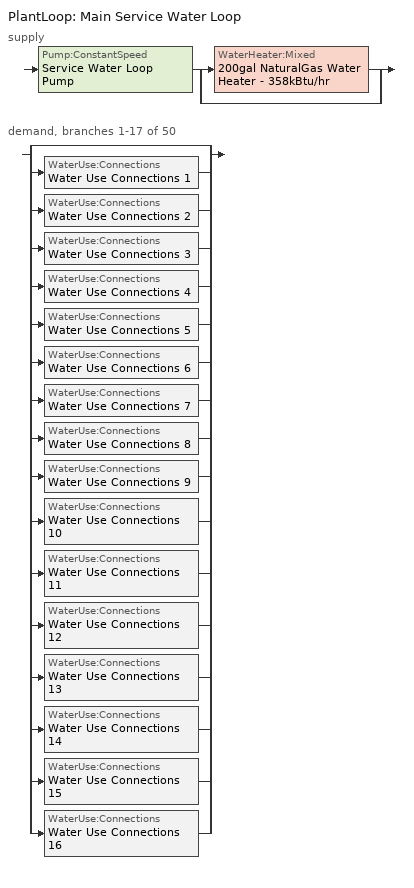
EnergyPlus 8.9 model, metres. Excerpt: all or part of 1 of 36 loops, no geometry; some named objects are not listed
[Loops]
PlantLoop 'Main Service Water Loop'
 supply: Pump:ConstantSpeed 'Service Water Loop Pump' > split
  | WaterHeater:Mixed '200gal NaturalGas Water Heater - 358kBtu/hr'
  | bypass
 demand, branches 1-17 of 50: split
  | bypass
  | WaterUse:Connections 'Water Use Connections 1'
  | WaterUse:Connections 'Water Use Connections 2'
  | WaterUse:Connections 'Water Use Connections 3'
  | WaterUse:Connections 'Water Use Connections 4'
  | WaterUse:Connections 'Water Use Connections 5'
  | WaterUse:Connections 'Water Use Connections 6'
  | WaterUse:Connections 'Water Use Connections 7'
  | WaterUse:Connections 'Water Use Connections 8'
  | WaterUse:Connections 'Water Use Connections 9'
  | WaterUse:Connections 'Water Use Connections 10'
  | WaterUse:Connections 'Water Use Connections 11'
  | WaterUse:Connections 'Water Use Connections 12'
  | WaterUse:Connections 'Water Use Connections 13'
  | WaterUse:Connections 'Water Use Connections 14'
  | WaterUse:Connections 'Water Use Connections 15'
  | WaterUse:Connections 'Water Use Connections 16'
[SetpointManager:Scheduled]
Service hot water setpoint manager: Control Variable=Temperature; Schedule=Service Water Loop Temp - 140F
[PlantLoop]
Main Service Water Loop: Fluid Type=Water; Plant Equipment Operation Scheme=Main Service Water Loop Operation Schemes; Maximum Loop Temperature {C}=60; Minimum Loop Temperature {C}=10; Maximum Loop Flow Rate {m3/s}=Autosize; Minimum Loop Flow Rate {m3/s}=0; Plant Loop Volume {m3}=Autocalculate; Load Distribution Scheme=Optimal; Plant Loop Demand Calculation Scheme=SingleSetpoint
[Sizing:Plant]
Main Service Water Loop: Loop Type=Heating; Design Loop Exit Temperature {C}=60; Loop Design Temperature Difference {deltaC}=5; Sizing Option=NonCoincident; Zone Timesteps in Averaging Window=1; Coincident Sizing Factor Mode=None
[Pump:ConstantSpeed]
Service Water Loop Pump: Design Flow Rate {m3/s}=Autosize; Design Pump Head {Pa}=148033; Design Power Consumption {W}=Autosize; Motor Efficiency=0.9; Fraction of Motor Inefficiencies to Fluid Stream=0; Pump Control Type=Intermittent; Design Power Sizing Method=PowerPerFlowPerPressure; Design Electric Power per Unit Flow Rate {W/(m3/s)}=348701.1; Design Shaft Power per Unit Flow Rate per Unit Head=1.28205
[PlantEquipmentOperationSchemes]
Main Service Water Loop Operation Schemes: Control Scheme Object Type 1=PlantEquipmentOperation:HeatingLoad; Control Scheme Name 1=Main Service Water Loop Heating Operation Scheme; Control Scheme Schedule Name 1=Always On Discrete
[PlantEquipmentList]
Main Service Water Loop Heating Equipment List: WaterHeater:Mixed, 200gal NaturalGas Water Heater - 358kBtu/hr
[PlantEquipmentOperation:HeatingLoad]
Main Service Water Loop Heating Operation Scheme: Load Range Lower Limit 1 {W}=0; Load Range Upper Limit 1 {W}=1000000000; Range Equipment List Name 1=Main Service Water Loop Heating Equipment List
[WaterHeater:Mixed]
200gal NaturalGas Water Heater - 358kBtu/hr: Tank Volume {m3}=0.755484; Setpoint Temperature Schedule=Service Water Loop Temp - 140F; Deadband Temperature Difference {deltaC}=2; Maximum Temperature Limit {C}=82.2222; Heater Control Type=Cycle; Heater Maximum Capacity {W}=104905; Heater Ignition Minimum Flow Rate {m3/s}=0; Heater Ignition Delay {s}=0; Heater Fuel Type=NaturalGas; Heater Thermal Efficiency=0.8; Off Cycle Parasitic Fuel Consumption Rate {W}=20; Off Cycle Parasitic Fuel Type=NaturalGas; Off Cycle Parasitic Heat Fraction to Tank=0.8; On Cycle Parasitic Fuel Consumption Rate {W}=0; On Cycle Parasitic Fuel Type=NaturalGas; On Cycle Parasitic Heat Fraction to Tank=0; Ambient Temperature Indicator=Schedule; Ambient Temperature Schedule=Water Heater Ambient Temp Schedule - 70F; Off Cycle Loss Coefficient to Ambient Temperature {W/K}=6; Off Cycle Loss Fraction to Zone=1; On Cycle Loss Coefficient to Ambient Temperature {W/K}=6; On Cycle Loss Fraction to Zone=1; Use Side Effectiveness=1; Source Side Effectiveness=1; Use Side Design Flow Rate {m3/s}=Autosize; Source Side Design Flow Rate {m3/s}=Autosize; Indirect Water Heating Recovery Time {hr}=1.5; Source Side Flow Control Mode=IndirectHeatPrimarySetpoint
[WaterUse:Connections]
Name | Water Use Equipment Name 1
Water Use Connections 1 | Employeeloungeflr1 Service Water Use 0.02gal/min
Water Use Connections 2 | Exercisecenterflr1 Service Water Use 0.05gal/min
Water Use Connections 3 | Frontloungeflr1 Service Water Use 0.04gal/min
Water Use Connections 4 | Frontofficeflr1 Service Water Use 0.05gal/min
Water Use Connections 5 | Frontstorageflr1 Service Water Use 0.0gal/min
Water Use Connections 6 | Frontstorageflr2 Service Water Use 0.0gal/min
Water Use Connections 7 | Frontstorageflr3 Service Water Use 0.0gal/min
Water Use Connections 8 | Frontstorageflr4 Service Water Use 0.0gal/min
Water Use Connections 9 | Guestroom101 Service Water Use 0.07gal/min
Water Use Connections 10 | Guestroom102 Service Water Use 0.07gal/min
Water Use Connections 11 | Guestroom103 Service Water Use 0.07gal/min
Water Use Connections 12 | Guestroom104 Service Water Use 0.07gal/min
Water Use Connections 13 | Guestroom105 Service Water Use 0.07gal/min
Water Use Connections 14 | Guestroom201 Service Water Use 0.07gal/min
Water Use Connections 15 | Guestroom202_205 Service Water Use 0.26gal/min
Water Use Connections 16 | Guestroom206_208 Service Water Use 0.21gal/min
[WaterUse:Equipment]
Name | Peak Flow Rate {m3/s} | Flow Rate Fraction Schedule | Target Temperature Schedule | Zone | Sensible Fraction Schedule | Latent Fraction Schedule
Employeeloungeflr1 Service Water Use 0.02gal/min | 1.03916e-06 | NECB-B-Service Water Heating | Schedule Ruleset 5 | Sp-EmployeeLoungeFlr1 Sys-3 Flr-1 Sch-B HPlcmt-north ZN | Schedule Ruleset 3 | Schedule Ruleset 4
Exercisecenterflr1 Service Water Use 0.05gal/min | 3.11749e-06 | NECB-B-Service Water Heating | Schedule Ruleset 8 | Sp-ExerciseCenterFlr1 Sys-6 Flr-1 Sch-B HPlcmt-north ZN | Schedule Ruleset 6 | Schedule Ruleset 7
Frontloungeflr1 Service Water Use 0.04gal/min | 2.59809e-06 | NECB-H-Service Water Heating | Schedule Ruleset 11 | Sp-FrontLoungeFlr1 Sys-3 Flr-1 Sch-H HPlcmt-south ZN | Schedule Ruleset 9 | Schedule Ruleset 10
Frontofficeflr1 Service Water Use 0.05gal/min | 3.11749e-06 | NECB-A-Service Water Heating | Schedule Ruleset 14 | Sp-FrontOfficeFlr1 Sys-6 Flr-1 Sch-A HPlcmt-north ZN | Schedule Ruleset 12 | Schedule Ruleset 13
Frontstorageflr1 Service Water Use 0.0gal/min | 1.99839e-07 | NECB-F-Service Water Heating | Schedule Ruleset 17 | Sp-FrontStorageFlr1 Sys-4 Flr-1 Sch-F HPlcmt-north ZN | Schedule Ruleset 15 | Schedule Ruleset 16
Frontstorageflr2 Service Water Use 0.0gal/min | 1.99839e-07 | NECB-F-Service Water Heating | Schedule Ruleset 20 | Sp-FrontStorageFlr2 Sys-4 Flr-2 Sch-F HPlcmt-north ZN | Schedule Ruleset 18 | Schedule Ruleset 19
Frontstorageflr3 Service Water Use 0.0gal/min | 1.99839e-07 | NECB-F-Service Water Heating | Schedule Ruleset 23 | Sp-FrontStorageFlr3 Sys-4 Flr-3 Sch-F HPlcmt-north ZN | Schedule Ruleset 21 | Schedule Ruleset 22
Frontstorageflr4 Service Water Use 0.0gal/min | 1.99839e-07 | NECB-F-Service Water Heating | Schedule Ruleset 26 | Sp-FrontStorageFlr4 Sys-4 Flr-4 Sch-F HPlcmt-north ZN | Schedule Ruleset 24 | Schedule Ruleset 25
Guestroom101 Service Water Use 0.07gal/min | 4.15695e-06 | NECB-F-Service Water Heating | Schedule Ruleset 29 | Sp-GuestRoom101 Sys-1 Flr-1 Sch-F HPlcmt-south ZN | Schedule Ruleset 27 | Schedule Ruleset 28
Guestroom102 Service Water Use 0.07gal/min | 4.15695e-06 | NECB-F-Service Water Heating | Schedule Ruleset 32 | Sp-GuestRoom102 Sys-1 Flr-1 Sch-F HPlcmt-south ZN | Schedule Ruleset 30 | Schedule Ruleset 31
Guestroom103 Service Water Use 0.07gal/min | 4.15695e-06 | NECB-F-Service Water Heating | Schedule Ruleset 35 | Sp-GuestRoom103 Sys-1 Flr-1 Sch-F HPlcmt-south ZN | Schedule Ruleset 33 | Schedule Ruleset 34
Guestroom104 Service Water Use 0.07gal/min | 4.15665e-06 | NECB-F-Service Water Heating | Schedule Ruleset 38 | Sp-GuestRoom104 Sys-1 Flr-1 Sch-F HPlcmt-north ZN | Schedule Ruleset 36 | Schedule Ruleset 37
Guestroom105 Service Water Use 0.07gal/min | 4.15665e-06 | NECB-F-Service Water Heating | Schedule Ruleset 41 | Sp-GuestRoom105 Sys-1 Flr-1 Sch-F HPlcmt-north ZN | Schedule Ruleset 39 | Schedule Ruleset 40
Guestroom201 Service Water Use 0.07gal/min | 4.15695e-06 | NECB-F-Service Water Heating | Schedule Ruleset 44 | Sp-GuestRoom201 Sys-1 Flr-2 Sch-F HPlcmt-west ZN | Schedule Ruleset 42 | Schedule Ruleset 43
Guestroom202_205 Service Water Use 0.26gal/min | 1.66278e-05 | NECB-F-Service Water Heating | Schedule Ruleset 47 | Sp-GuestRoom202_205 Sys-1 Flr-2 Sch-F HPlcmt-south ZN | Schedule Ruleset 45 | Schedule Ruleset 46
Guestroom206_208 Service Water Use 0.21gal/min | 1.34301e-05 | NECB-F-Service Water Heating | Schedule Ruleset 50 | Sp-GuestRoom206_208 Sys-1 Flr-2 Sch-F HPlcmt-south ZN | Schedule Ruleset 48 | Schedule Ruleset 49
[Schedule:Day:Interval]
NECB-A-Service Water Heating Default; NECB-A-Service Water Heating Default|Wkdy Day: No, 07:00, 0.05, 08:00, 0.1, 10:00, 0.5, 16:00, 0.9, 17:00, 0.7, 18:00, 0.5, 19:00, 0.3, 22:00, 0.2, 24:00, 0.05
NECB-A-Service Water Heating Sat Day; NECB-A-Service Water Heating Sun|Hol Day; Schedule Day 12; Schedule Day 15; Schedule Day 18; Schedule Day 21; Schedule Day 24; Schedule Day 27; Schedule Day 30; Schedule Day 33; Schedule Day 36; Schedule Day 39; Schedule Day 42; Schedule Day 45; Schedule Day 48; Schedule Day 51; Schedule Day 54; Schedule Day 9: No, 24:00, 0.05
NECB-B-Service Water Heating Default; NECB-B-Service Water Heating Default|Wkdy Day: No, 01:00, 0.6, 02:00, 0.5, 09:00, 0.05, 11:00, 0.7, 12:00, 0.4, 13:00, 0.5, 15:00, 0.6, 16:00, 0.4, 18:00, 0.3, 19:00, 0.4, 20:00, 0.5, 22:00, 0.8, 24:00, 0.9
NECB-B-Service Water Heating Sat Day: No, 01:00, 0.7, 02:00, 0.6, 09:00, 0.05, 11:00, 0.7, 12:00, 0.4, 13:00, 0.5, 15:00, 0.6, 16:00, 0.4, 18:00, 0.3, 19:00, 0.4, 20:00, 0.5, 22:00, 0.8, 24:00, 0.9
NECB-B-Service Water Heating Sun|Hol Day: No, 01:00, 0.5, 02:00, 0.6, 09:00, 0.05, 11:00, 0.7, 12:00, 0.4, 13:00, 0.5, 15:00, 0.6, 16:00, 0.4, 18:00, 0.3, 19:00, 0.4, 20:00, 0.5, 22:00, 0.8, 24:00, 0.5
NECB-F-Service Water Heating Default; NECB-F-Service Water Heating Default|Wkdy Day; NECB-F-Service Water Heating Sat Day; NECB-F-Service Water Heating Sun|Hol Day: No, 01:00, 0.35, 02:00, 0.21, 03:00, 0.14, 05:00, 0.07, 06:00, 0.14, 07:00, 0.28, 08:00, 0.42, 09:00, 0.63, 10:00, 0.49, 12:00, 0.35, 13:00, 0.28, 14:00, 0.35, 15:00, 0.28, 19:00, 0.21, 20:00, 0.35, 24:00, 0.49
NECB-H-Service Water Heating Default; NECB-H-Service Water Heating Default|Wkdy Day; NECB-H-Service Water Heating Sat Day; NECB-H-Service Water Heating Sun|Hol Day: No, 24:00, 0.9
Schedule Day 10; Schedule Day 13; Schedule Day 16; Schedule Day 19; Schedule Day 22; Schedule Day 25; Schedule Day 28; Schedule Day 31; Schedule Day 34; Schedule Day 37; Schedule Day 40; Schedule Day 43; Schedule Day 46; Schedule Day 49; Schedule Day 52; Schedule Day 55; Service Water Loop Temp - 140F Default: No, 24:00, 60
Schedule Day 11; Schedule Day 14; Schedule Day 17; Schedule Day 20; Schedule Day 23; Schedule Day 26; Schedule Day 29; Schedule Day 32; Schedule Day 35; Schedule Day 38; Schedule Day 41; Schedule Day 44; Schedule Day 47; Schedule Day 50; Schedule Day 53; Schedule Day 8: No, 24:00, 0.2
Water Heater Ambient Temp Schedule - 70F Default: No, 24:00, 21.1111
[Schedule:Week:Daily]
NECB-A-Service Water Heating Week Rule - Jan1-Dec31: NECB-A-Service Water Heating Sun|Hol Day, NECB-A-Service Water Heating Default|Wkdy Day, NECB-A-Service Water Heating Default|Wkdy Day, NECB-A-Service Water Heating Default|Wkdy Day, NECB-A-Service Water Heating Default|Wkdy Day, NECB-A-Service Water Heating Default|Wkdy Day, NECB-A-Service Water Heating Sat Day, NECB-A-Service Water Heating Default, NECB-A-Service Water Heating Default, NECB-A-Service Water Heating Default, NECB-A-Service Water Heating Default, NECB-A-Service Water Heating Default
NECB-B-Service Water Heating Week Rule - Jan1-Dec31: NECB-B-Service Water Heating Sun|Hol Day, NECB-B-Service Water Heating Default|Wkdy Day, NECB-B-Service Water Heating Default|Wkdy Day, NECB-B-Service Water Heating Default|Wkdy Day, NECB-B-Service Water Heating Default|Wkdy Day, NECB-B-Service Water Heating Default|Wkdy Day, NECB-B-Service Water Heating Sat Day, NECB-B-Service Water Heating Default, NECB-B-Service Water Heating Default, NECB-B-Service Water Heating Default, NECB-B-Service Water Heating Default, NECB-B-Service Water Heating Default
NECB-F-Service Water Heating Week Rule - Jan1-Dec31: NECB-F-Service Water Heating Sun|Hol Day, NECB-F-Service Water Heating Default|Wkdy Day, NECB-F-Service Water Heating Default|Wkdy Day, NECB-F-Service Water Heating Default|Wkdy Day, NECB-F-Service Water Heating Default|Wkdy Day, NECB-F-Service Water Heating Default|Wkdy Day, NECB-F-Service Water Heating Sat Day, NECB-F-Service Water Heating Default, NECB-F-Service Water Heating Default, NECB-F-Service Water Heating Default, NECB-F-Service Water Heating Default, NECB-F-Service Water Heating Default
NECB-H-Service Water Heating Week Rule - Jan1-Dec31: NECB-H-Service Water Heating Sun|Hol Day, NECB-H-Service Water Heating Default|Wkdy Day, NECB-H-Service Water Heating Default|Wkdy Day, NECB-H-Service Water Heating Default|Wkdy Day, NECB-H-Service Water Heating Default|Wkdy Day, NECB-H-Service Water Heating Default|Wkdy Day, NECB-H-Service Water Heating Sat Day, NECB-H-Service Water Heating Default, NECB-H-Service Water Heating Default, NECB-H-Service Water Heating Default, NECB-H-Service Water Heating Default, NECB-H-Service Water Heating Default
Schedule Ruleset 10 Week Rule - Jan1-Dec31: Schedule Day 15, Schedule Day 15, Schedule Day 15, Schedule Day 15, Schedule Day 15, Schedule Day 15, Schedule Day 15, Schedule Day 15, Schedule Day 15, Schedule Day 15, Schedule Day 15, Schedule Day 15
Schedule Ruleset 11 Week Rule - Jan1-Dec31: Schedule Day 16, Schedule Day 16, Schedule Day 16, Schedule Day 16, Schedule Day 16, Schedule Day 16, Schedule Day 16, Schedule Day 16, Schedule Day 16, Schedule Day 16, Schedule Day 16, Schedule Day 16
Schedule Ruleset 12 Week Rule - Jan1-Dec31: Schedule Day 17, Schedule Day 17, Schedule Day 17, Schedule Day 17, Schedule Day 17, Schedule Day 17, Schedule Day 17, Schedule Day 17, Schedule Day 17, Schedule Day 17, Schedule Day 17, Schedule Day 17
Schedule Ruleset 13 Week Rule - Jan1-Dec31: Schedule Day 18, Schedule Day 18, Schedule Day 18, Schedule Day 18, Schedule Day 18, Schedule Day 18, Schedule Day 18, Schedule Day 18, Schedule Day 18, Schedule Day 18, Schedule Day 18, Schedule Day 18
Schedule Ruleset 14 Week Rule - Jan1-Dec31: Schedule Day 19, Schedule Day 19, Schedule Day 19, Schedule Day 19, Schedule Day 19, Schedule Day 19, Schedule Day 19, Schedule Day 19, Schedule Day 19, Schedule Day 19, Schedule Day 19, Schedule Day 19
Schedule Ruleset 15 Week Rule - Jan1-Dec31: Schedule Day 20, Schedule Day 20, Schedule Day 20, Schedule Day 20, Schedule Day 20, Schedule Day 20, Schedule Day 20, Schedule Day 20, Schedule Day 20, Schedule Day 20, Schedule Day 20, Schedule Day 20
Schedule Ruleset 16 Week Rule - Jan1-Dec31: Schedule Day 21, Schedule Day 21, Schedule Day 21, Schedule Day 21, Schedule Day 21, Schedule Day 21, Schedule Day 21, Schedule Day 21, Schedule Day 21, Schedule Day 21, Schedule Day 21, Schedule Day 21
Schedule Ruleset 17 Week Rule - Jan1-Dec31: Schedule Day 22, Schedule Day 22, Schedule Day 22, Schedule Day 22, Schedule Day 22, Schedule Day 22, Schedule Day 22, Schedule Day 22, Schedule Day 22, Schedule Day 22, Schedule Day 22, Schedule Day 22
Schedule Ruleset 18 Week Rule - Jan1-Dec31: Schedule Day 23, Schedule Day 23, Schedule Day 23, Schedule Day 23, Schedule Day 23, Schedule Day 23, Schedule Day 23, Schedule Day 23, Schedule Day 23, Schedule Day 23, Schedule Day 23, Schedule Day 23
Schedule Ruleset 19 Week Rule - Jan1-Dec31: Schedule Day 24, Schedule Day 24, Schedule Day 24, Schedule Day 24, Schedule Day 24, Schedule Day 24, Schedule Day 24, Schedule Day 24, Schedule Day 24, Schedule Day 24, Schedule Day 24, Schedule Day 24
Schedule Ruleset 20 Week Rule - Jan1-Dec31: Schedule Day 25, Schedule Day 25, Schedule Day 25, Schedule Day 25, Schedule Day 25, Schedule Day 25, Schedule Day 25, Schedule Day 25, Schedule Day 25, Schedule Day 25, Schedule Day 25, Schedule Day 25
Schedule Ruleset 21 Week Rule - Jan1-Dec31: Schedule Day 26, Schedule Day 26, Schedule Day 26, Schedule Day 26, Schedule Day 26, Schedule Day 26, Schedule Day 26, Schedule Day 26, Schedule Day 26, Schedule Day 26, Schedule Day 26, Schedule Day 26
Schedule Ruleset 22 Week Rule - Jan1-Dec31: Schedule Day 27, Schedule Day 27, Schedule Day 27, Schedule Day 27, Schedule Day 27, Schedule Day 27, Schedule Day 27, Schedule Day 27, Schedule Day 27, Schedule Day 27, Schedule Day 27, Schedule Day 27
Schedule Ruleset 23 Week Rule - Jan1-Dec31: Schedule Day 28, Schedule Day 28, Schedule Day 28, Schedule Day 28, Schedule Day 28, Schedule Day 28, Schedule Day 28, Schedule Day 28, Schedule Day 28, Schedule Day 28, Schedule Day 28, Schedule Day 28
Schedule Ruleset 24 Week Rule - Jan1-Dec31: Schedule Day 29, Schedule Day 29, Schedule Day 29, Schedule Day 29, Schedule Day 29, Schedule Day 29, Schedule Day 29, Schedule Day 29, Schedule Day 29, Schedule Day 29, Schedule Day 29, Schedule Day 29
Schedule Ruleset 25 Week Rule - Jan1-Dec31: Schedule Day 30, Schedule Day 30, Schedule Day 30, Schedule Day 30, Schedule Day 30, Schedule Day 30, Schedule Day 30, Schedule Day 30, Schedule Day 30, Schedule Day 30, Schedule Day 30, Schedule Day 30
Schedule Ruleset 26 Week Rule - Jan1-Dec31: Schedule Day 31, Schedule Day 31, Schedule Day 31, Schedule Day 31, Schedule Day 31, Schedule Day 31, Schedule Day 31, Schedule Day 31, Schedule Day 31, Schedule Day 31, Schedule Day 31, Schedule Day 31
Schedule Ruleset 27 Week Rule - Jan1-Dec31: Schedule Day 32, Schedule Day 32, Schedule Day 32, Schedule Day 32, Schedule Day 32, Schedule Day 32, Schedule Day 32, Schedule Day 32, Schedule Day 32, Schedule Day 32, Schedule Day 32, Schedule Day 32
Schedule Ruleset 28 Week Rule - Jan1-Dec31: Schedule Day 33, Schedule Day 33, Schedule Day 33, Schedule Day 33, Schedule Day 33, Schedule Day 33, Schedule Day 33, Schedule Day 33, Schedule Day 33, Schedule Day 33, Schedule Day 33, Schedule Day 33
Schedule Ruleset 29 Week Rule - Jan1-Dec31: Schedule Day 34, Schedule Day 34, Schedule Day 34, Schedule Day 34, Schedule Day 34, Schedule Day 34, Schedule Day 34, Schedule Day 34, Schedule Day 34, Schedule Day 34, Schedule Day 34, Schedule Day 34
Schedule Ruleset 3 Week Rule - Jan1-Dec31: Schedule Day 8, Schedule Day 8, Schedule Day 8, Schedule Day 8, Schedule Day 8, Schedule Day 8, Schedule Day 8, Schedule Day 8, Schedule Day 8, Schedule Day 8, Schedule Day 8, Schedule Day 8
Schedule Ruleset 30 Week Rule - Jan1-Dec31: Schedule Day 35, Schedule Day 35, Schedule Day 35, Schedule Day 35, Schedule Day 35, Schedule Day 35, Schedule Day 35, Schedule Day 35, Schedule Day 35, Schedule Day 35, Schedule Day 35, Schedule Day 35
Schedule Ruleset 31 Week Rule - Jan1-Dec31: Schedule Day 36, Schedule Day 36, Schedule Day 36, Schedule Day 36, Schedule Day 36, Schedule Day 36, Schedule Day 36, Schedule Day 36, Schedule Day 36, Schedule Day 36, Schedule Day 36, Schedule Day 36
Schedule Ruleset 32 Week Rule - Jan1-Dec31: Schedule Day 37, Schedule Day 37, Schedule Day 37, Schedule Day 37, Schedule Day 37, Schedule Day 37, Schedule Day 37, Schedule Day 37, Schedule Day 37, Schedule Day 37, Schedule Day 37, Schedule Day 37
Schedule Ruleset 33 Week Rule - Jan1-Dec31: Schedule Day 38, Schedule Day 38, Schedule Day 38, Schedule Day 38, Schedule Day 38, Schedule Day 38, Schedule Day 38, Schedule Day 38, Schedule Day 38, Schedule Day 38, Schedule Day 38, Schedule Day 38
Schedule Ruleset 34 Week Rule - Jan1-Dec31: Schedule Day 39, Schedule Day 39, Schedule Day 39, Schedule Day 39, Schedule Day 39, Schedule Day 39, Schedule Day 39, Schedule Day 39, Schedule Day 39, Schedule Day 39, Schedule Day 39, Schedule Day 39
Schedule Ruleset 35 Week Rule - Jan1-Dec31: Schedule Day 40, Schedule Day 40, Schedule Day 40, Schedule Day 40, Schedule Day 40, Schedule Day 40, Schedule Day 40, Schedule Day 40, Schedule Day 40, Schedule Day 40, Schedule Day 40, Schedule Day 40
Schedule Ruleset 36 Week Rule - Jan1-Dec31: Schedule Day 41, Schedule Day 41, Schedule Day 41, Schedule Day 41, Schedule Day 41, Schedule Day 41, Schedule Day 41, Schedule Day 41, Schedule Day 41, Schedule Day 41, Schedule Day 41, Schedule Day 41
Schedule Ruleset 37 Week Rule - Jan1-Dec31: Schedule Day 42, Schedule Day 42, Schedule Day 42, Schedule Day 42, Schedule Day 42, Schedule Day 42, Schedule Day 42, Schedule Day 42, Schedule Day 42, Schedule Day 42, Schedule Day 42, Schedule Day 42
Schedule Ruleset 38 Week Rule - Jan1-Dec31: Schedule Day 43, Schedule Day 43, Schedule Day 43, Schedule Day 43, Schedule Day 43, Schedule Day 43, Schedule Day 43, Schedule Day 43, Schedule Day 43, Schedule Day 43, Schedule Day 43, Schedule Day 43
Schedule Ruleset 39 Week Rule - Jan1-Dec31: Schedule Day 44, Schedule Day 44, Schedule Day 44, Schedule Day 44, Schedule Day 44, Schedule Day 44, Schedule Day 44, Schedule Day 44, Schedule Day 44, Schedule Day 44, Schedule Day 44, Schedule Day 44
Schedule Ruleset 4 Week Rule - Jan1-Dec31: Schedule Day 9, Schedule Day 9, Schedule Day 9, Schedule Day 9, Schedule Day 9, Schedule Day 9, Schedule Day 9, Schedule Day 9, Schedule Day 9, Schedule Day 9, Schedule Day 9, Schedule Day 9
Schedule Ruleset 40 Week Rule - Jan1-Dec31: Schedule Day 45, Schedule Day 45, Schedule Day 45, Schedule Day 45, Schedule Day 45, Schedule Day 45, Schedule Day 45, Schedule Day 45, Schedule Day 45, Schedule Day 45, Schedule Day 45, Schedule Day 45
Schedule Ruleset 41 Week Rule - Jan1-Dec31: Schedule Day 46, Schedule Day 46, Schedule Day 46, Schedule Day 46, Schedule Day 46, Schedule Day 46, Schedule Day 46, Schedule Day 46, Schedule Day 46, Schedule Day 46, Schedule Day 46, Schedule Day 46
Schedule Ruleset 42 Week Rule - Jan1-Dec31: Schedule Day 47, Schedule Day 47, Schedule Day 47, Schedule Day 47, Schedule Day 47, Schedule Day 47, Schedule Day 47, Schedule Day 47, Schedule Day 47, Schedule Day 47, Schedule Day 47, Schedule Day 47
Schedule Ruleset 43 Week Rule - Jan1-Dec31: Schedule Day 48, Schedule Day 48, Schedule Day 48, Schedule Day 48, Schedule Day 48, Schedule Day 48, Schedule Day 48, Schedule Day 48, Schedule Day 48, Schedule Day 48, Schedule Day 48, Schedule Day 48
Schedule Ruleset 44 Week Rule - Jan1-Dec31: Schedule Day 49, Schedule Day 49, Schedule Day 49, Schedule Day 49, Schedule Day 49, Schedule Day 49, Schedule Day 49, Schedule Day 49, Schedule Day 49, Schedule Day 49, Schedule Day 49, Schedule Day 49
Schedule Ruleset 45 Week Rule - Jan1-Dec31: Schedule Day 50, Schedule Day 50, Schedule Day 50, Schedule Day 50, Schedule Day 50, Schedule Day 50, Schedule Day 50, Schedule Day 50, Schedule Day 50, Schedule Day 50, Schedule Day 50, Schedule Day 50
Schedule Ruleset 46 Week Rule - Jan1-Dec31: Schedule Day 51, Schedule Day 51, Schedule Day 51, Schedule Day 51, Schedule Day 51, Schedule Day 51, Schedule Day 51, Schedule Day 51, Schedule Day 51, Schedule Day 51, Schedule Day 51, Schedule Day 51
Schedule Ruleset 47 Week Rule - Jan1-Dec31: Schedule Day 52, Schedule Day 52, Schedule Day 52, Schedule Day 52, Schedule Day 52, Schedule Day 52, Schedule Day 52, Schedule Day 52, Schedule Day 52, Schedule Day 52, Schedule Day 52, Schedule Day 52
Schedule Ruleset 48 Week Rule - Jan1-Dec31: Schedule Day 53, Schedule Day 53, Schedule Day 53, Schedule Day 53, Schedule Day 53, Schedule Day 53, Schedule Day 53, Schedule Day 53, Schedule Day 53, Schedule Day 53, Schedule Day 53, Schedule Day 53
Schedule Ruleset 49 Week Rule - Jan1-Dec31: Schedule Day 54, Schedule Day 54, Schedule Day 54, Schedule Day 54, Schedule Day 54, Schedule Day 54, Schedule Day 54, Schedule Day 54, Schedule Day 54, Schedule Day 54, Schedule Day 54, Schedule Day 54
Schedule Ruleset 5 Week Rule - Jan1-Dec31: Schedule Day 10, Schedule Day 10, Schedule Day 10, Schedule Day 10, Schedule Day 10, Schedule Day 10, Schedule Day 10, Schedule Day 10, Schedule Day 10, Schedule Day 10, Schedule Day 10, Schedule Day 10
Schedule Ruleset 50 Week Rule - Jan1-Dec31: Schedule Day 55, Schedule Day 55, Schedule Day 55, Schedule Day 55, Schedule Day 55, Schedule Day 55, Schedule Day 55, Schedule Day 55, Schedule Day 55, Schedule Day 55, Schedule Day 55, Schedule Day 55
Schedule Ruleset 6 Week Rule - Jan1-Dec31: Schedule Day 11, Schedule Day 11, Schedule Day 11, Schedule Day 11, Schedule Day 11, Schedule Day 11, Schedule Day 11, Schedule Day 11, Schedule Day 11, Schedule Day 11, Schedule Day 11, Schedule Day 11
Schedule Ruleset 7 Week Rule - Jan1-Dec31: Schedule Day 12, Schedule Day 12, Schedule Day 12, Schedule Day 12, Schedule Day 12, Schedule Day 12, Schedule Day 12, Schedule Day 12, Schedule Day 12, Schedule Day 12, Schedule Day 12, Schedule Day 12
Schedule Ruleset 8 Week Rule - Jan1-Dec31: Schedule Day 13, Schedule Day 13, Schedule Day 13, Schedule Day 13, Schedule Day 13, Schedule Day 13, Schedule Day 13, Schedule Day 13, Schedule Day 13, Schedule Day 13, Schedule Day 13, Schedule Day 13
Schedule Ruleset 9 Week Rule - Jan1-Dec31: Schedule Day 14, Schedule Day 14, Schedule Day 14, Schedule Day 14, Schedule Day 14, Schedule Day 14, Schedule Day 14, Schedule Day 14, Schedule Day 14, Schedule Day 14, Schedule Day 14, Schedule Day 14
Service Water Loop Temp - 140F Week Rule - Jan1-Dec31: Service Water Loop Temp - 140F Default, Service Water Loop Temp - 140F Default, Service Water Loop Temp - 140F Default, Service Water Loop Temp - 140F Default, Service Water Loop Temp - 140F Default, Service Water Loop Temp - 140F Default, Service Water Loop Temp - 140F Default, Service Water Loop Temp - 140F Default, Service Water Loop Temp - 140F Default, Service Water Loop Temp - 140F Default, Service Water Loop Temp - 140F Default, Service Water Loop Temp - 140F Default
Water Heater Ambient Temp Schedule - 70F Week Rule - Jan1-Dec31: Water Heater Ambient Temp Schedule - 70F Default, Water Heater Ambient Temp Schedule - 70F Default, Water Heater Ambient Temp Schedule - 70F Default, Water Heater Ambient Temp Schedule - 70F Default, Water Heater Ambient Temp Schedule - 70F Default, Water Heater Ambient Temp Schedule - 70F Default, Water Heater Ambient Temp Schedule - 70F Default, Water Heater Ambient Temp Schedule - 70F Default, Water Heater Ambient Temp Schedule - 70F Default, Water Heater Ambient Temp Schedule - 70F Default, Water Heater Ambient Temp Schedule - 70F Default, Water Heater Ambient Temp Schedule - 70F Default
[Schedule:Year]
NECB-A-Service Water Heating: NECB-A-Service Water Heating Week Rule - Jan1-Dec31, 1, 1, 12, 31
NECB-B-Service Water Heating: NECB-B-Service Water Heating Week Rule - Jan1-Dec31, 1, 1, 12, 31
NECB-F-Service Water Heating: NECB-F-Service Water Heating Week Rule - Jan1-Dec31, 1, 1, 12, 31
NECB-H-Service Water Heating: NECB-H-Service Water Heating Week Rule - Jan1-Dec31, 1, 1, 12, 31
Schedule Ruleset 10: Schedule Ruleset 10 Week Rule - Jan1-Dec31, 1, 1, 12, 31
Schedule Ruleset 11: Schedule Ruleset 11 Week Rule - Jan1-Dec31, 1, 1, 12, 31
Schedule Ruleset 12: Schedule Ruleset 12 Week Rule - Jan1-Dec31, 1, 1, 12, 31
Schedule Ruleset 13: Schedule Ruleset 13 Week Rule - Jan1-Dec31, 1, 1, 12, 31
Schedule Ruleset 14: Schedule Ruleset 14 Week Rule - Jan1-Dec31, 1, 1, 12, 31
Schedule Ruleset 15: Schedule Ruleset 15 Week Rule - Jan1-Dec31, 1, 1, 12, 31
Schedule Ruleset 16: Schedule Ruleset 16 Week Rule - Jan1-Dec31, 1, 1, 12, 31
Schedule Ruleset 17: Schedule Ruleset 17 Week Rule - Jan1-Dec31, 1, 1, 12, 31
Schedule Ruleset 18: Schedule Ruleset 18 Week Rule - Jan1-Dec31, 1, 1, 12, 31
Schedule Ruleset 19: Schedule Ruleset 19 Week Rule - Jan1-Dec31, 1, 1, 12, 31
Schedule Ruleset 20: Schedule Ruleset 20 Week Rule - Jan1-Dec31, 1, 1, 12, 31
Schedule Ruleset 21: Schedule Ruleset 21 Week Rule - Jan1-Dec31, 1, 1, 12, 31
Schedule Ruleset 22: Schedule Ruleset 22 Week Rule - Jan1-Dec31, 1, 1, 12, 31
Schedule Ruleset 23: Schedule Ruleset 23 Week Rule - Jan1-Dec31, 1, 1, 12, 31
Schedule Ruleset 24: Schedule Ruleset 24 Week Rule - Jan1-Dec31, 1, 1, 12, 31
Schedule Ruleset 25: Schedule Ruleset 25 Week Rule - Jan1-Dec31, 1, 1, 12, 31
Schedule Ruleset 26: Schedule Ruleset 26 Week Rule - Jan1-Dec31, 1, 1, 12, 31
Schedule Ruleset 27: Schedule Ruleset 27 Week Rule - Jan1-Dec31, 1, 1, 12, 31
Schedule Ruleset 28: Schedule Ruleset 28 Week Rule - Jan1-Dec31, 1, 1, 12, 31
Schedule Ruleset 29: Schedule Ruleset 29 Week Rule - Jan1-Dec31, 1, 1, 12, 31
Schedule Ruleset 3: Schedule Ruleset 3 Week Rule - Jan1-Dec31, 1, 1, 12, 31
Schedule Ruleset 30: Schedule Ruleset 30 Week Rule - Jan1-Dec31, 1, 1, 12, 31
Schedule Ruleset 31: Schedule Ruleset 31 Week Rule - Jan1-Dec31, 1, 1, 12, 31
Schedule Ruleset 32: Schedule Ruleset 32 Week Rule - Jan1-Dec31, 1, 1, 12, 31
Schedule Ruleset 33: Schedule Ruleset 33 Week Rule - Jan1-Dec31, 1, 1, 12, 31
Schedule Ruleset 34: Schedule Ruleset 34 Week Rule - Jan1-Dec31, 1, 1, 12, 31
Schedule Ruleset 35: Schedule Ruleset 35 Week Rule - Jan1-Dec31, 1, 1, 12, 31
Schedule Ruleset 36: Schedule Ruleset 36 Week Rule - Jan1-Dec31, 1, 1, 12, 31
Schedule Ruleset 37: Schedule Ruleset 37 Week Rule - Jan1-Dec31, 1, 1, 12, 31
Schedule Ruleset 38: Schedule Ruleset 38 Week Rule - Jan1-Dec31, 1, 1, 12, 31
Schedule Ruleset 39: Schedule Ruleset 39 Week Rule - Jan1-Dec31, 1, 1, 12, 31
Schedule Ruleset 4: Schedule Ruleset 4 Week Rule - Jan1-Dec31, 1, 1, 12, 31
Schedule Ruleset 40: Schedule Ruleset 40 Week Rule - Jan1-Dec31, 1, 1, 12, 31
Schedule Ruleset 41: Schedule Ruleset 41 Week Rule - Jan1-Dec31, 1, 1, 12, 31
Schedule Ruleset 42: Schedule Ruleset 42 Week Rule - Jan1-Dec31, 1, 1, 12, 31
Schedule Ruleset 43: Schedule Ruleset 43 Week Rule - Jan1-Dec31, 1, 1, 12, 31
Schedule Ruleset 44: Schedule Ruleset 44 Week Rule - Jan1-Dec31, 1, 1, 12, 31
Schedule Ruleset 45: Schedule Ruleset 45 Week Rule - Jan1-Dec31, 1, 1, 12, 31
Schedule Ruleset 46: Schedule Ruleset 46 Week Rule - Jan1-Dec31, 1, 1, 12, 31
Schedule Ruleset 47: Schedule Ruleset 47 Week Rule - Jan1-Dec31, 1, 1, 12, 31
Schedule Ruleset 48: Schedule Ruleset 48 Week Rule - Jan1-Dec31, 1, 1, 12, 31
Schedule Ruleset 49: Schedule Ruleset 49 Week Rule - Jan1-Dec31, 1, 1, 12, 31
Schedule Ruleset 5: Schedule Ruleset 5 Week Rule - Jan1-Dec31, 1, 1, 12, 31
Schedule Ruleset 50: Schedule Ruleset 50 Week Rule - Jan1-Dec31, 1, 1, 12, 31
Schedule Ruleset 6: Schedule Ruleset 6 Week Rule - Jan1-Dec31, 1, 1, 12, 31
Schedule Ruleset 7: Schedule Ruleset 7 Week Rule - Jan1-Dec31, 1, 1, 12, 31
Schedule Ruleset 8: Schedule Ruleset 8 Week Rule - Jan1-Dec31, 1, 1, 12, 31
Schedule Ruleset 9: Schedule Ruleset 9 Week Rule - Jan1-Dec31, 1, 1, 12, 31
Service Water Loop Temp - 140F: Service Water Loop Temp - 140F Week Rule - Jan1-Dec31, 1, 1, 12, 31
Water Heater Ambient Temp Schedule - 70F: Water Heater Ambient Temp Schedule - 70F Week Rule - Jan1-Dec31, 1, 1, 12, 31
[Schedule:Constant]
Always On Discrete: Hourly Value=1
